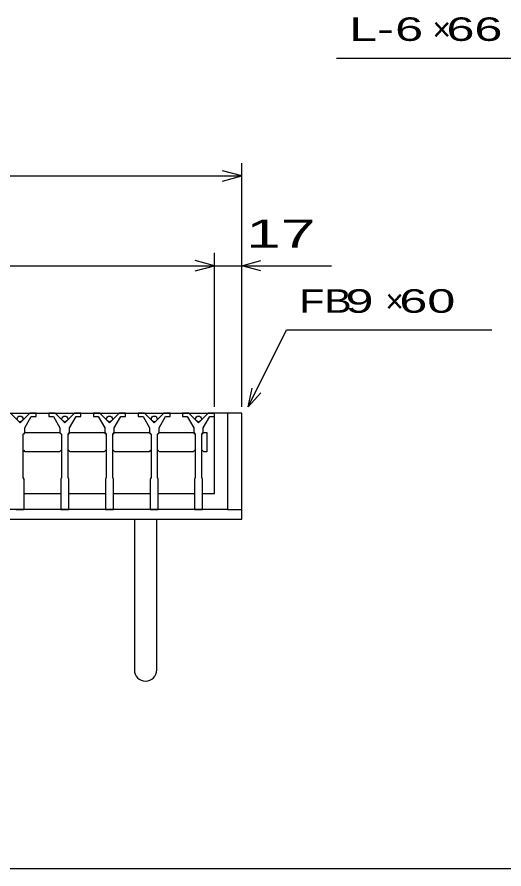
# Model space of a CAD drawing. Units: millimetres, scale not verified. Extents: x -1456 to 1379, y -1028 to 847.
# Drawn here: x -619 to -315, y -913 to -382 of the extents above; entities that cross this region are included whole.
import ezdxf
from ezdxf.enums import TextEntityAlignment as Align

# ---------------------------------------------------------------- set-up
doc = ezdxf.new("R2010")
doc.units = ezdxf.units.MM
doc.header["$LTSCALE"] = 8
for name, color, linetype, lineweight in [('0_2', 150, 'Continuous', 25), ('16', 3, 'Continuous', 25), ('19', 6, 'Continuous', 25), ('22', 2, 'Continuous', 25)]:
    doc.layers.add(name, color=color, linetype=linetype, lineweight=lineweight)
doc.styles.add('ベクトル', font='')
doc.styles.get('ベクトル').set_extended_font_data('ベクトル')

msp = doc.modelspace()

# ---------------------------------------------------------------- linework, layer by layer
at = {"layer": '0_2'}
msp.add_line((1379.2, -912.8), (-1388.8, -912.8), dxfattribs=at)
at = {"layer": '16'}
for p, q in [((-989.4, -628.7), (-495.4, -628.7)), ((-616.7, -634.7), (-622.7, -628.7)), ((-610.7, -628.7), (-616.7, -634.7)), ((-613.7, -637.7), (-609.7, -630.7)), ((-606.7, -628.7), (-610.7, -628.7)), ((-609.7, -630.7), (-606.7, -630.7)), ((-606.7, -630.7), (-606.7, -628.7)), ((-598.8, -628.7), (-598.8, -630.7)), ((-594.8, -628.7), (-598.8, -628.7)), ((-598.8, -630.7), (-595.8, -630.7)), ((-595.8, -630.7), (-591.8, -637.7)), ((-588.8, -634.7), (-594.8, -628.7)), ((-582.8, -628.7), (-588.8, -634.7)), ((-585.8, -637.7), (-581.8, -630.7)), ((-578.8, -628.7), (-582.8, -628.7)), ((-581.8, -630.7), (-578.8, -630.7)), ((-578.8, -630.7), (-578.8, -628.7)), ((-570.9, -628.7), (-570.9, -630.7)), ((-566.9, -628.7), (-570.9, -628.7)), ((-570.9, -630.7), (-567.9, -630.7)), ((-567.9, -630.7), (-563.9, -637.7)), ((-560.9, -634.7), (-566.9, -628.7)), ((-554.9, -628.7), (-560.9, -634.7)), ((-557.9, -637.7), (-553.9, -630.7)), ((-550.9, -628.7), (-554.9, -628.7)), ((-553.9, -630.7), (-550.9, -630.7)), ((-550.9, -630.7), (-550.9, -628.7)), ((-543, -628.7), (-543, -630.7)), ((-539, -628.7), (-543, -628.7)), ((-543, -630.7), (-540, -630.7)), ((-540, -630.7), (-536, -637.7)), ((-533, -634.7), (-539, -628.7)), ((-527, -628.7), (-533, -634.7)), ((-530, -637.7), (-526, -630.7)), ((-523, -628.7), (-527, -628.7)), ((-526, -630.7), (-523, -630.7)), ((-523, -630.7), (-523, -628.7)), ((-515.4, -628.7), (-515.4, -630.7)), ((-511.4, -628.7), (-515.4, -628.7)), ((-515.4, -630.7), (-512.4, -630.7)), ((-512.4, -630.7), (-508.4, -637.7)), ((-505.4, -634.7), (-511.4, -628.7)), ((-499.4, -628.7), (-505.4, -634.7)), ((-502.4, -637.7), (-498.4, -630.7)), ((-495.4, -628.7), (-499.4, -628.7)), ((-498.4, -630.7), (-495.4, -630.7)), ((-495.4, -630.7), (-495.4, -628.7)), ((-495.4, -678.7), (-495.4, -628.7)), ((-614.7, -641.7), (-613.7, -640.7)), ((-614.7, -668.7), (-614.7, -641.7)), ((-614.45, -641.7), (-613.45, -640.7)), ((-613.7, -640.7), (-613.7, -637.7)), ((-613.45, -640.7), (-592.05, -640.7)), ((-592.05, -640.7), (-591.05, -641.7)), ((-591.8, -637.7), (-591.8, -640.7)), ((-591.8, -640.7), (-590.8, -641.7)), ((-590.8, -641.7), (-590.8, -668.7)), ((-586.8, -641.7), (-585.8, -640.7)), ((-586.8, -668.7), (-586.8, -641.7)), ((-586.55, -641.7), (-585.55, -640.7)), ((-585.8, -640.7), (-585.8, -637.7)), ((-585.55, -640.7), (-564.15, -640.7)), ((-564.15, -640.7), (-563.15, -641.7)), ((-563.9, -637.7), (-563.9, -640.7)), ((-563.9, -640.7), (-562.9, -641.7)), ((-562.9, -641.7), (-562.9, -668.7)), ((-558.9, -641.7), (-557.9, -640.7)), ((-558.9, -668.7), (-558.9, -641.7)), ((-558.65, -641.7), (-557.65, -640.7)), ((-557.9, -640.7), (-557.9, -637.7)), ((-557.65, -640.7), (-536.25, -640.7)), ((-536.25, -640.7), (-535.25, -641.7)), ((-536, -637.7), (-536, -640.7)), ((-536, -640.7), (-535, -641.7)), ((-535, -641.7), (-535, -668.7)), ((-531, -641.7), (-530, -640.7)), ((-531, -668.7), (-531, -641.7)), ((-530.75, -641.7), (-529.75, -640.7)), ((-530, -640.7), (-530, -637.7)), ((-529.75, -640.7), (-508.65, -640.7)), ((-508.65, -640.7), (-507.65, -641.7)), ((-508.4, -637.7), (-508.4, -640.7)), ((-508.4, -640.7), (-507.4, -641.7)), ((-507.4, -641.7), (-507.4, -668.7)), ((-503.4, -641.7), (-502.4, -640.7)), ((-503.4, -668.7), (-503.4, -641.7)), ((-503.15, -641.7), (-502.15, -640.7)), ((-502.4, -640.7), (-502.4, -637.7)), ((-502.15, -640.7), (-500.15, -640.7)), ((-500.15, -640.7), (-500.15, -652.7)), ((-613.45, -652.7), (-614.45, -651.7)), ((-592.05, -652.7), (-613.45, -652.7)), ((-591.05, -651.7), (-592.05, -652.7)), ((-585.55, -652.7), (-586.55, -651.7)), ((-564.15, -652.7), (-585.55, -652.7)), ((-563.15, -651.7), (-564.15, -652.7)), ((-557.65, -652.7), (-558.65, -651.7)), ((-536.25, -652.7), (-557.65, -652.7)), ((-535.25, -651.7), (-536.25, -652.7)), ((-529.75, -652.7), (-530.75, -651.7)), ((-508.65, -652.7), (-529.75, -652.7)), ((-507.65, -651.7), (-508.65, -652.7)), ((-502.15, -652.7), (-503.15, -651.7)), ((-500.15, -652.7), (-502.15, -652.7)), ((-614.2, -669.7), (-614.7, -668.7)), ((-590.8, -668.7), (-591.3, -669.7)), ((-586.3, -669.7), (-586.8, -668.7)), ((-562.9, -668.7), (-563.4, -669.7)), ((-558.4, -669.7), (-558.9, -668.7)), ((-535, -668.7), (-535.5, -669.7)), ((-530.5, -669.7), (-531, -668.7)), ((-507.4, -668.7), (-507.9, -669.7)), ((-502.9, -669.7), (-503.4, -668.7)), ((-614.2, -688.7), (-614.2, -669.7)), ((-591.3, -669.7), (-591.3, -688.7)), ((-586.3, -688.7), (-586.3, -669.7)), ((-563.4, -669.7), (-563.4, -688.7)), ((-558.4, -688.7), (-558.4, -669.7)), ((-535.5, -669.7), (-535.5, -688.7)), ((-530.5, -688.7), (-530.5, -669.7)), ((-507.9, -669.7), (-507.9, -688.7)), ((-502.9, -688.7), (-502.9, -669.7)), ((-614.2, -678.7), (-591.3, -678.7)), ((-586.3, -678.7), (-563.4, -678.7)), ((-558.4, -678.7), (-535.5, -678.7)), ((-530.5, -678.7), (-507.9, -678.7)), ((-502.9, -678.7), (-495.4, -678.7)), ((-619.2, -688.7), (-614.2, -688.7)), ((-591.3, -688.7), (-586.3, -688.7)), ((-563.4, -688.7), (-558.4, -688.7)), ((-535.5, -688.7), (-530.5, -688.7)), ((-507.9, -688.7), (-502.9, -688.7))]:
    msp.add_line(p, q, dxfattribs=at)
for centre in [(-616.7, -632.2), (-588.8, -632.2), (-560.9, -632.2), (-533, -632.2), (-505.4, -632.2)]:
    msp.add_circle(centre, 1.8, dxfattribs=at)
at = {"layer": '19'}
for p, q in [((-478.4, -628.7), (-495.4, -628.7)), ((-487.4, -628.7), (-487.4, -688.7)), ((-478.4, -694.7), (-478.4, -628.7)), ((-487.4, -688.7), (-997.4, -688.7)), ((-487.4, -688.7), (-478.4, -688.7)), ((-1006.4, -694.7), (-478.4, -694.7)), ((-545.4, -694.7), (-545.4, -788.7)), ((-531.4, -788.7), (-531.4, -694.7))]:
    msp.add_line(p, q, dxfattribs=at)
msp.add_arc((-538.4, -788.7), 7, 180, 0, dxfattribs=at)
at = {"layer": '22', "color": 4}
for p, q in [((-419.4, -407.2), (-259.4, -407.2)), ((-478.4, -624.7), (-478.4, -472.7)), ((-478.4, -480.7), (-490.4, -477.5)), ((-1006.4, -480.7), (-478.4, -480.7)), ((-490.4, -483.9), (-478.4, -480.7)), ((-495.4, -624.7), (-495.4, -528.7)), ((-478.4, -624.7), (-478.4, -528.7)), ((-495.4, -536.7), (-507.4, -533.5)), ((-478.4, -536.7), (-466.4, -533.5)), ((-989.4, -536.7), (-495.4, -536.7)), ((-507.4, -539.9), (-495.4, -536.7)), ((-495.4, -536.7), (-478.4, -536.7)), ((-466.4, -539.9), (-478.4, -536.7)), ((-478.4, -536.7), (-422.4, -536.7)), ((-474.4, -624.7), (-450.4, -576.7)), ((-450.4, -576.7), (-322.4, -576.7)), ((-474.4, -624.7), (-472, -613.02)), ((-474.4, -624.7), (-466.4, -615.9))]:
    msp.add_line(p, q, dxfattribs=at)

# ---------------------------------------------------------------- texts
at = {"layer": '22', "style": 'ベクトル'}
for s, height, width, p in [('L-', 14.66, 1.6, (-411.4, -389.2)), (' 6 ', 14.66, 1.6, (-391.4, -389.2)), (' 66 ', 14.66, 1.6, (-359.4, -389.2)), (' 17 ', 17.6, 1.65, (-486.4, -516.7)), ('FB', 14.66, 1.3, (-442.4, -558.7)), (' 9 ', 14.66, 1.6, (-422.4, -558.7)), (' 60', 14.66, 1.6, (-388.8, -558.7))]:
    msp.add_text(s, height=height, dxfattribs=dict(at, width=width)).set_placement(p, align=Align.MIDDLE_LEFT)
for p in [(-359.4, -389.2), (-388.8, -558.7)]:
    msp.add_text('×', height=14.66, dxfattribs=at).set_placement(p, align=Align.MIDDLE_LEFT)

doc.saveas('drawing.dxf')
